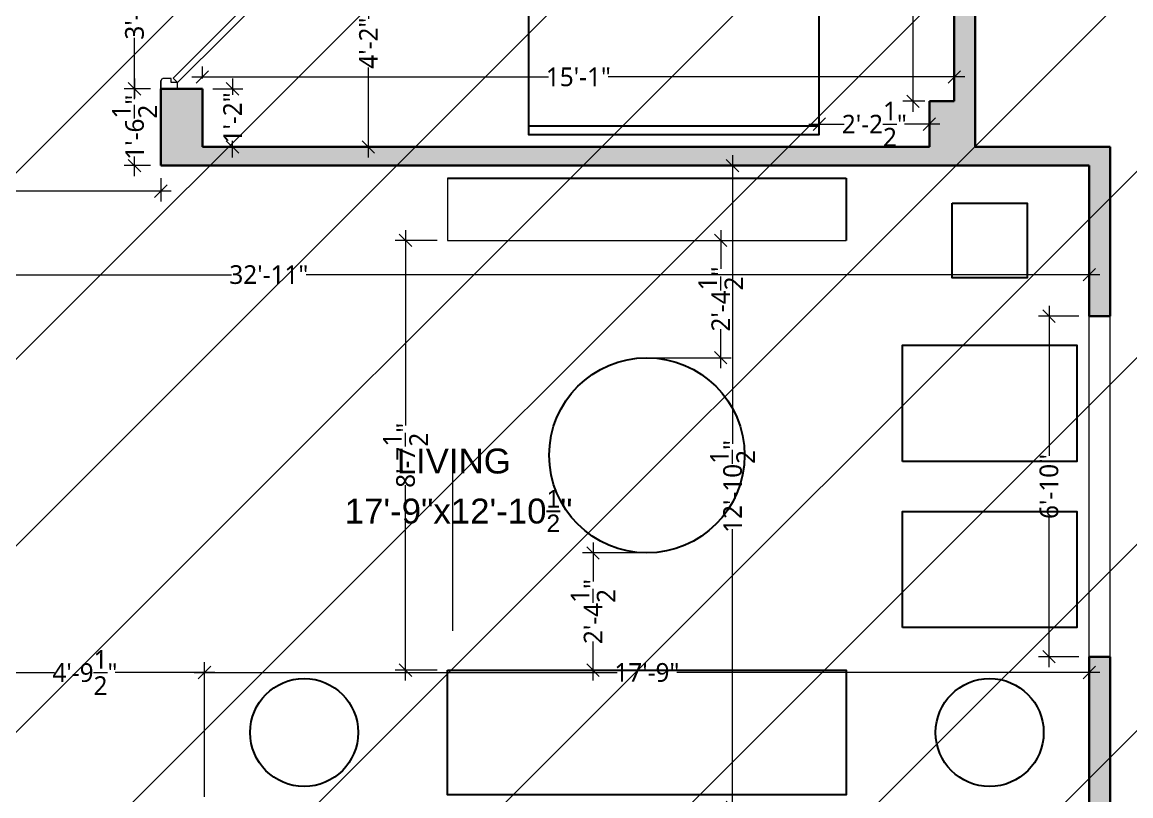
# Model space of a CAD drawing. Header units: inches. Extents: x -179 to 4134, y -2155 to 815.
# Drawn here: x 460.4 to 727.2, y -1621.9 to -1435.6 of the extents above; entities that cross this region are included whole.
import ezdxf

# ---------------------------------------------------------------- set-up
doc = ezdxf.new("R2010")
doc.units = ezdxf.units.IN
doc.header["$LTSCALE"] = 5
doc.linetypes.add('HIDDEN', pattern=[0.375, 0.25, -0.125])
for name, color, linetype, lineweight in [('DIM', 5, 'Continuous', 9), ('doors', 24, 'Continuous', 9), ('Furniture-New', 217, 'Continuous', 5), ('text', 7, 'Continuous', 5), ('wall', 7, 'Continuous', 30), ('wall hatch', 252, 'Continuous', 5), ('window', 162, 'Continuous', 9)]:
    doc.layers.add(name, color=color, linetype=linetype, lineweight=lineweight)
doc.styles.add('irfan', font='trebuc.ttf')
doc.styles.add('KARUN', font='arial.ttf')
doc.dimstyles.new('IRFAN', dxfattribs={"dimtxt": 4.5, "dimasz": 3, "dimexe": 2.5, "dimexo": 2.5, "dimgap": 0.09, "dimtad": 0, "dimdec": 1, "dimzin": 3, "dimdsep": 46, "dimlunit": 4, "dimtxsty": 'irfan', "dimblk": 'OBLIQUE', "dimcen": 2, "dimdle": 2.5, "dimclrd": 251, "dimclre": 251, "dimclrt": 7, "dimadec": 0, "dimazin": 0, "dimtm": 1e-09, "dimtfac": 1, "dimtdec": 1, "dimtofl": 0, "dimtmove": 0, "dimatfit": 3, "dimfxl": 2, "dimtolj": 1, "dimtzin": 0, "dimlwd": 0, "dimlwe": -1, "dimarcsym": 0})

# ---------------------------------------------------------------- blocks, each defined once
blk = doc.blocks.new('d2')
at = {"layer": 'doors'}
blk.add_lwpolyline([(-25.9, 26.27), (-2.56, 2.94), (-1.5, 4), (-24.84, 27.34), (-25.9, 26.27)], dxfattribs=at)
blk.add_lwpolyline([(-36, 0), (-34, 0), (-36, 0), (-36, 4), (-34.5, 4), (-34.5, 2.5), (-33.5, 2.5), (-33.5, 0.5), (-33.62, 0.5), (-33.62, 0.38, -0.414214), (-33.88, 0.12), (-34, 0.12), (-34, 0)], format="xyb", dxfattribs=at)
blk.add_lwpolyline([(0, 4), (-1.5, 4), (-1.5, 2.5), (-2.5, 2.5), (-2.5, 0.5), (-2.38, 0.5), (-2.38, 0.38, 0.414214), (-2.12, 0.12), (-2, 0.12), (-2, 0), (0, 0), (-2, 0), (0, 0), (0, 4)], format="xyb", close=True, dxfattribs=at)
at = {"layer": 'doors', "color": 144, "linetype": 'HIDDEN', "ltscale": 0.5}
blk.add_arc((-1.5, 4), 33.03, 120, 182.6026, dxfattribs=at)
blk = doc.blocks.new('door')
at = {"layer": 'doors', "linetype": 'Continuous'}
blk.add_line((0, 0), (0, 0), dxfattribs=at)
at = {"layer": 'doors', "xscale": -1.166666666666717, "yscale": 1.166666666666717, "zscale": 1.166666666666717, "rotation": 270}
blk.add_blockref('d2', (0, 0), dxfattribs=at)
blk = doc.blocks.new('_Oblique')
at = {"color": 0, "linetype": 'ByBlock', "lineweight": -2}
blk.add_line((-0.5, -0.5), (0.5, 0.5), dxfattribs=at)
blk = doc.blocks.new('*D209')
at = {"layer": 'Defpoints', "color": 0, "ltscale": 0.25, "transparency": 16777216}
for p in [(375.25, -1470.63), (493.75, -1470.63), (493.75, -1476.26)]:
    blk.add_point(p, dxfattribs=at)
at = {"layer": 'DIM', "color": 1, "ltscale": 0.25, "transparency": 16777216}
for p, q in [((375.25, -1473.13), (375.25, -1478.76)), ((493.75, -1473.13), (493.75, -1478.76))]:
    blk.add_line(p, q, dxfattribs=at)
at = {"layer": 'DIM', "color": 251, "lineweight": 0, "ltscale": 0.25, "transparency": 16777216}
for p, q in [((372.75, -1476.26), (425.65, -1476.26)), ((496.25, -1476.26), (443.35, -1476.26))]:
    blk.add_line(p, q, dxfattribs=at)
at = {"layer": 'DIM', "color": 251, "lineweight": 0, "ltscale": 0.25, "transparency": 16777216, "xscale": 3, "yscale": 3, "zscale": 3, "rotation": 180}
blk.add_blockref('_Oblique', (375.25, -1476.26), dxfattribs=at)
at = {"layer": 'DIM', "color": 251, "lineweight": 0, "ltscale": 0.25, "transparency": 16777216, "xscale": 3, "yscale": 3, "zscale": 3}
blk.add_blockref('_Oblique', (493.75, -1476.26), dxfattribs=at)
at = {"layer": 'DIM', "color": 1, "ltscale": 0.25, "transparency": 16777216, "insert": (434.5, -1476.26), "char_height": 4.5, "attachment_point": 5, "style": 'irfan'}
blk.add_mtext('\\A1;9\'-10{\\H1x;\\S1/2;}"', dxfattribs=at)
blk = doc.blocks.new('*D226')
at = {"layer": 'Defpoints', "color": 0, "ltscale": 0.25, "transparency": 16777216}
for p in [(542.96, -1415.63), (542.96, -1465.63), (543.72, -1465.63)]:
    blk.add_point(p, dxfattribs=at)
at = {"layer": 'DIM', "color": 251, "lineweight": 0, "ltscale": 0.25, "transparency": 16777216}
for p, q in [((543.72, -1413.13), (543.72, -1434.8)), ((543.72, -1468.13), (543.72, -1446.46))]:
    blk.add_line(p, q, dxfattribs=at)
at = {"layer": 'DIM', "color": 1, "ltscale": 0.25, "transparency": 16777216}
for p, q in [((545.46, -1415.63), (546.22, -1415.63)), ((545.46, -1465.63), (546.22, -1465.63))]:
    blk.add_line(p, q, dxfattribs=at)
at = {"layer": 'DIM', "color": 251, "lineweight": 0, "ltscale": 0.25, "transparency": 16777216, "xscale": 3, "yscale": 3, "zscale": 3}
for p, rotation in [((543.72, -1415.63), 90), ((543.72, -1465.63), 270)]:
    blk.add_blockref('_Oblique', p, dxfattribs=dict(at, rotation=rotation))
at = {"layer": 'DIM', "color": 1, "ltscale": 0.25, "transparency": 16777216, "insert": (543.72, -1440.63), "char_height": 4.5, "attachment_point": 5, "rotation": 90, "style": 'irfan'}
blk.add_mtext('\\A1;4\'-2"', dxfattribs=at)
blk = doc.blocks.new('*D227')
at = {"layer": 'Defpoints', "color": 0, "ltscale": 0.25, "transparency": 16777216}
for p in [(684.75, -1448.77), (503.75, -1451.63), (684.75, -1451.63)]:
    blk.add_point(p, dxfattribs=at)
at = {"layer": 'DIM', "color": 1, "ltscale": 0.25, "transparency": 16777216}
for p, q in [((503.75, -1449.13), (503.75, -1446.27)), ((684.75, -1449.13), (684.75, -1446.27))]:
    blk.add_line(p, q, dxfattribs=at)
at = {"layer": 'DIM', "color": 251, "lineweight": 0, "ltscale": 0.25, "transparency": 16777216}
for p, q in [((501.25, -1448.77), (587.06, -1448.77)), ((687.25, -1448.77), (601.44, -1448.77))]:
    blk.add_line(p, q, dxfattribs=at)
at = {"layer": 'DIM', "color": 251, "lineweight": 0, "ltscale": 0.25, "transparency": 16777216, "xscale": 3, "yscale": 3, "zscale": 3, "rotation": 180}
blk.add_blockref('_Oblique', (503.75, -1448.77), dxfattribs=at)
at = {"layer": 'DIM', "color": 251, "lineweight": 0, "ltscale": 0.25, "transparency": 16777216, "xscale": 3, "yscale": 3, "zscale": 3}
blk.add_blockref('_Oblique', (684.75, -1448.77), dxfattribs=at)
at = {"layer": 'DIM', "color": 1, "ltscale": 0.25, "transparency": 16777216, "insert": (594.25, -1448.77), "char_height": 4.5, "attachment_point": 5, "style": 'irfan'}
blk.add_mtext('\\A1;15\'-1"', dxfattribs=at)
blk = doc.blocks.new('*D230')
at = {"layer": 'Defpoints', "color": 0, "ltscale": 0.25, "transparency": 16777216}
for p in [(487.42, -1451.63), (493.75, -1451.63), (493.75, -1470.13)]:
    blk.add_point(p, dxfattribs=at)
at = {"layer": 'DIM', "color": 1, "ltscale": 0.25, "transparency": 16777216}
for p, q in [((491.25, -1451.63), (484.92, -1451.63)), ((491.25, -1470.13), (484.92, -1470.13))]:
    blk.add_line(p, q, dxfattribs=at)
at = {"layer": 'DIM', "color": 251, "lineweight": 0, "ltscale": 0.25, "transparency": 16777216}
for p, q in [((487.42, -1449.13), (487.42, -1453.84)), ((487.42, -1472.63), (487.42, -1467.91))]:
    blk.add_line(p, q, dxfattribs=at)
at = {"layer": 'DIM', "color": 251, "lineweight": 0, "ltscale": 0.25, "transparency": 16777216, "xscale": 3, "yscale": 3, "zscale": 3}
for p, rotation in [((487.42, -1451.63), 90), ((487.42, -1470.13), 270)]:
    blk.add_blockref('_Oblique', p, dxfattribs=dict(at, rotation=rotation))
at = {"layer": 'DIM', "color": 1, "ltscale": 0.25, "transparency": 16777216, "insert": (487.42, -1460.88), "char_height": 4.5, "attachment_point": 5, "rotation": 90, "style": 'irfan'}
blk.add_mtext('\\A1;1\'-6{\\H1x;\\S1/2;}"', dxfattribs=at)
blk = doc.blocks.new('*D231')
at = {"layer": 'Defpoints', "color": 0, "ltscale": 0.25, "transparency": 16777216}
for p in [(487.42, -1415.63), (493.75, -1415.63), (493.75, -1451.63)]:
    blk.add_point(p, dxfattribs=at)
at = {"layer": 'DIM', "color": 251, "lineweight": 0, "ltscale": 0.25, "transparency": 16777216}
for p, q in [((487.42, -1413.13), (487.42, -1427.93)), ((487.42, -1454.13), (487.42, -1439.33))]:
    blk.add_line(p, q, dxfattribs=at)
at = {"layer": 'DIM', "color": 1, "ltscale": 0.25, "transparency": 16777216}
for p, q in [((491.25, -1415.63), (484.92, -1415.63)), ((491.25, -1451.63), (484.92, -1451.63))]:
    blk.add_line(p, q, dxfattribs=at)
at = {"layer": 'DIM', "color": 251, "lineweight": 0, "ltscale": 0.25, "transparency": 16777216, "xscale": 3, "yscale": 3, "zscale": 3}
for p, rotation in [((487.42, -1415.63), 90), ((487.42, -1451.63), 270)]:
    blk.add_blockref('_Oblique', p, dxfattribs=dict(at, rotation=rotation))
at = {"layer": 'DIM', "color": 1, "ltscale": 0.25, "transparency": 16777216, "insert": (487.42, -1433.63), "char_height": 4.5, "attachment_point": 5, "rotation": 90, "style": 'irfan'}
blk.add_mtext('\\A1;3\'-0"', dxfattribs=at)
blk = doc.blocks.new('*D198')
at = {"layer": 'Defpoints', "color": 0, "ltscale": 0.25, "transparency": 16777216}
for p in [(322.25, -1496.39), (322.25, -1509.74), (717.25, -1509.74)]:
    blk.add_point(p, dxfattribs=at)
at = {"layer": 'DIM', "color": 1, "ltscale": 0.25, "transparency": 16777216}
for p, q in [((322.25, -1507.24), (322.25, -1493.89)), ((717.25, -1507.24), (717.25, -1493.89))]:
    blk.add_line(p, q, dxfattribs=at)
at = {"layer": 'DIM', "color": 251, "lineweight": 0, "ltscale": 0.25, "transparency": 16777216}
for p, q in [((319.75, -1496.39), (510.79, -1496.39)), ((719.75, -1496.39), (528.71, -1496.39))]:
    blk.add_line(p, q, dxfattribs=at)
at = {"layer": 'DIM', "color": 251, "lineweight": 0, "ltscale": 0.25, "transparency": 16777216, "xscale": 3, "yscale": 3, "zscale": 3, "rotation": 180.0000000000001}
blk.add_blockref('_Oblique', (322.25, -1496.39), dxfattribs=at)
at = {"layer": 'DIM', "color": 251, "lineweight": 0, "ltscale": 0.25, "transparency": 16777216, "xscale": 3, "yscale": 3, "zscale": 3}
blk.add_blockref('_Oblique', (717.25, -1496.39), dxfattribs=at)
at = {"layer": 'DIM', "color": 1, "ltscale": 0.25, "transparency": 16777216, "insert": (519.75, -1496.39), "char_height": 4.5, "attachment_point": 5, "style": 'irfan'}
blk.add_mtext('\\A1;32\'-11"', dxfattribs=at)
blk = doc.blocks.new('*D199')
at = {"layer": 'Defpoints', "color": 0, "ltscale": 0.25, "transparency": 16777216}
for p in [(707.55, -1506.38), (717.25, -1506.38), (717.25, -1588.38)]:
    blk.add_point(p, dxfattribs=at)
at = {"layer": 'DIM', "color": 251, "lineweight": 0, "ltscale": 0.25, "transparency": 16777216}
for p, q in [((707.55, -1503.88), (707.55, -1540.01)), ((707.55, -1590.88), (707.55, -1554.75))]:
    blk.add_line(p, q, dxfattribs=at)
at = {"layer": 'DIM', "color": 1, "ltscale": 0.25, "transparency": 16777216}
for p, q in [((714.75, -1506.38), (705.05, -1506.38)), ((714.75, -1588.38), (705.05, -1588.38))]:
    blk.add_line(p, q, dxfattribs=at)
at = {"layer": 'DIM', "color": 251, "lineweight": 0, "ltscale": 0.25, "transparency": 16777216, "xscale": 3, "yscale": 3, "zscale": 3}
for p, rotation in [((707.55, -1506.38), 90), ((707.55, -1588.38), 270)]:
    blk.add_blockref('_Oblique', p, dxfattribs=dict(at, rotation=rotation))
at = {"layer": 'DIM', "color": 1, "ltscale": 0.25, "transparency": 16777216, "insert": (707.55, -1547.38), "char_height": 4.5, "attachment_point": 5, "rotation": 90, "style": 'irfan'}
blk.add_mtext('\\A1;6\'-10"', dxfattribs=at)
blk = doc.blocks.new('*D200')
at = {"layer": 'Defpoints', "color": 0, "ltscale": 0.25, "transparency": 16777216}
for p in [(674.83, -1384.13), (680.12, -1384.13), (680.12, -1454.63)]:
    blk.add_point(p, dxfattribs=at)
at = {"layer": 'DIM', "color": 251, "lineweight": 0, "ltscale": 0.25, "transparency": 16777216}
for p, q in [((674.83, -1381.63), (674.83, -1410.61)), ((674.83, -1457.13), (674.83, -1428.15))]:
    blk.add_line(p, q, dxfattribs=at)
at = {"layer": 'DIM', "color": 1, "ltscale": 0.25, "transparency": 16777216}
for p, q in [((677.62, -1384.13), (672.33, -1384.13)), ((677.62, -1454.63), (672.33, -1454.63))]:
    blk.add_line(p, q, dxfattribs=at)
at = {"layer": 'DIM', "color": 251, "lineweight": 0, "ltscale": 0.25, "transparency": 16777216, "xscale": 3, "yscale": 3, "zscale": 3}
for p, rotation in [((674.83, -1384.13), 90), ((674.83, -1454.63), 270)]:
    blk.add_blockref('_Oblique', p, dxfattribs=dict(at, rotation=rotation))
at = {"layer": 'DIM', "color": 1, "ltscale": 0.25, "transparency": 16777216, "insert": (674.83, -1419.38), "char_height": 4.5, "attachment_point": 5, "rotation": 90, "style": 'irfan'}
blk.add_mtext('\\A1;5\'-10{\\H1x;\\S1/2;}"', dxfattribs=at)
blk = doc.blocks.new('*D249')
at = {"layer": 'Defpoints', "color": 0, "ltscale": 0.25, "transparency": 16777216}
for p in [(717.25, -1592.19), (504.25, -1624.63), (717.25, -1624.63)]:
    blk.add_point(p, dxfattribs=at)
at = {"layer": 'DIM', "color": 251, "ltscale": 0.25, "transparency": 16777216}
for p, q in [((504.25, -1622.13), (504.25, -1589.69)), ((717.25, -1622.13), (717.25, -1589.69))]:
    blk.add_line(p, q, dxfattribs=at)
at = {"layer": 'DIM', "color": 251, "lineweight": 0, "ltscale": 0.25, "transparency": 16777216}
for p, q in [((501.75, -1592.19), (603.56, -1592.19)), ((719.75, -1592.19), (617.94, -1592.19))]:
    blk.add_line(p, q, dxfattribs=at)
at = {"layer": 'DIM', "color": 251, "lineweight": 0, "ltscale": 0.25, "transparency": 16777216, "xscale": 3, "yscale": 3, "zscale": 3, "rotation": 180}
blk.add_blockref('_Oblique', (504.25, -1592.19), dxfattribs=at)
at = {"layer": 'DIM', "color": 251, "lineweight": 0, "ltscale": 0.25, "transparency": 16777216, "xscale": 3, "yscale": 3, "zscale": 3}
blk.add_blockref('_Oblique', (717.25, -1592.19), dxfattribs=at)
at = {"layer": 'DIM', "color": 7, "ltscale": 0.25, "transparency": 16777216, "insert": (610.75, -1592.19), "char_height": 4.5, "attachment_point": 5, "style": 'irfan'}
blk.add_mtext('\\A1;17\'-9"', dxfattribs=at)
blk = doc.blocks.new('*D250')
at = {"layer": 'Defpoints', "color": 0, "ltscale": 0.25, "transparency": 16777216}
for p in [(717.25, -1470.13), (631.37, -1624.63), (717.25, -1624.63)]:
    blk.add_point(p, dxfattribs=at)
at = {"layer": 'DIM', "color": 251, "lineweight": 0, "ltscale": 0.25, "transparency": 16777216}
for p, q in [((631.37, -1467.63), (631.37, -1537.09)), ((631.37, -1627.13), (631.37, -1557.67))]:
    blk.add_line(p, q, dxfattribs=at)
at = {"layer": 'DIM', "color": 251, "ltscale": 0.25, "transparency": 16777216}
for p, q in [((714.75, -1470.13), (628.87, -1470.13)), ((714.75, -1624.63), (628.87, -1624.63))]:
    blk.add_line(p, q, dxfattribs=at)
at = {"layer": 'DIM', "color": 251, "lineweight": 0, "ltscale": 0.25, "transparency": 16777216, "xscale": 3, "yscale": 3, "zscale": 3}
for p, rotation in [((631.37, -1470.13), 90), ((631.37, -1624.63), 270)]:
    blk.add_blockref('_Oblique', p, dxfattribs=dict(at, rotation=rotation))
at = {"layer": 'DIM', "color": 7, "ltscale": 0.25, "transparency": 16777216, "insert": (631.37, -1547.38), "char_height": 4.5, "attachment_point": 5, "rotation": 90, "style": 'irfan'}
blk.add_mtext('\\A1;12\'-10{\\H1x;\\S1/2;}"', dxfattribs=at)
blk = doc.blocks.new('*D251')
at = {"layer": 'Defpoints', "color": 0, "ltscale": 0.25, "transparency": 16777216}
for p in [(504.25, -1592.19), (446.71, -1602.65), (504.25, -1624.63)]:
    blk.add_point(p, dxfattribs=at)
at = {"layer": 'DIM', "color": 251, "ltscale": 0.25, "transparency": 16777216}
for p, q in [((446.71, -1600.15), (446.71, -1589.69)), ((504.25, -1622.13), (504.25, -1589.69))]:
    blk.add_line(p, q, dxfattribs=at)
at = {"layer": 'DIM', "color": 251, "lineweight": 0, "ltscale": 0.25, "transparency": 16777216}
for p, q in [((444.21, -1592.19), (468.18, -1592.19)), ((506.75, -1592.19), (482.78, -1592.19))]:
    blk.add_line(p, q, dxfattribs=at)
at = {"layer": 'DIM', "color": 251, "lineweight": 0, "ltscale": 0.25, "transparency": 16777216, "xscale": 3, "yscale": 3, "zscale": 3, "rotation": 180}
blk.add_blockref('_Oblique', (446.71, -1592.19), dxfattribs=at)
at = {"layer": 'DIM', "color": 251, "lineweight": 0, "ltscale": 0.25, "transparency": 16777216, "xscale": 3, "yscale": 3, "zscale": 3}
blk.add_blockref('_Oblique', (504.25, -1592.19), dxfattribs=at)
at = {"layer": 'DIM', "color": 7, "ltscale": 0.25, "transparency": 16777216, "insert": (475.48, -1592.19), "char_height": 4.5, "attachment_point": 5, "style": 'irfan'}
blk.add_mtext('\\A1;4\'-9{\\H1x;\\S1/2;}"', dxfattribs=at)
blk = doc.blocks.new('*D267')
at = {"layer": 'Defpoints', "color": 0, "ltscale": 0.25, "transparency": 16777216}
for p in [(562.75, -1488.13), (552.65, -1591.63), (562.75, -1591.63)]:
    blk.add_point(p, dxfattribs=at)
at = {"layer": 'Furniture-New', "color": 251, "lineweight": 0, "ltscale": 0.25, "transparency": 16777216}
for p, q in [((552.65, -1485.63), (552.65, -1532.67)), ((552.65, -1594.13), (552.65, -1547.08))]:
    blk.add_line(p, q, dxfattribs=at)
at = {"layer": 'Furniture-New', "color": 251, "ltscale": 0.25, "transparency": 16777216}
for p, q in [((560.25, -1488.13), (550.15, -1488.13)), ((560.25, -1591.63), (550.15, -1591.63))]:
    blk.add_line(p, q, dxfattribs=at)
at = {"layer": 'Furniture-New', "color": 251, "lineweight": 0, "ltscale": 0.25, "transparency": 16777216, "xscale": 3, "yscale": 3, "zscale": 3}
for p, rotation in [((552.65, -1488.13), 90), ((552.65, -1591.63), 270)]:
    blk.add_blockref('_Oblique', p, dxfattribs=dict(at, rotation=rotation))
at = {"layer": 'Furniture-New', "color": 7, "ltscale": 0.25, "transparency": 16777216, "insert": (552.65, -1539.88), "char_height": 4.5, "attachment_point": 5, "rotation": 90, "style": 'irfan'}
blk.add_mtext('\\A1;8\'-7{\\H1x;\\S1/2;}"', dxfattribs=at)
blk = doc.blocks.new('*D271')
at = {"layer": 'Defpoints', "color": 0, "ltscale": 0.25, "transparency": 16777216}
for p in [(678.75, -1460.13), (652.25, -1462.63), (678.75, -1462.63)]:
    blk.add_point(p, dxfattribs=at)
at = {"layer": 'Furniture-New', "color": 251, "ltscale": 0.25, "transparency": 16777216}
for p, q in [((652.25, -1460.13), (652.25, -1457.63)), ((678.75, -1460.13), (678.75, -1457.63))]:
    blk.add_line(p, q, dxfattribs=at)
at = {"layer": 'Furniture-New', "color": 251, "lineweight": 0, "ltscale": 0.25, "transparency": 16777216}
for p, q in [((649.75, -1460.13), (658.25, -1460.13)), ((681.25, -1460.13), (672.75, -1460.13))]:
    blk.add_line(p, q, dxfattribs=at)
at = {"layer": 'Furniture-New', "color": 251, "lineweight": 0, "ltscale": 0.25, "transparency": 16777216, "xscale": 3, "yscale": 3, "zscale": 3, "rotation": 180}
blk.add_blockref('_Oblique', (652.25, -1460.13), dxfattribs=at)
at = {"layer": 'Furniture-New', "color": 251, "lineweight": 0, "ltscale": 0.25, "transparency": 16777216, "xscale": 3, "yscale": 3, "zscale": 3}
blk.add_blockref('_Oblique', (678.75, -1460.13), dxfattribs=at)
at = {"layer": 'Furniture-New', "color": 7, "ltscale": 0.25, "transparency": 16777216, "insert": (665.5, -1460.13), "char_height": 4.5, "attachment_point": 5, "style": 'irfan'}
blk.add_mtext('\\A1;2\'-2{\\H1x;\\S1/2;}"', dxfattribs=at)
blk = doc.blocks.new('*D272')
at = {"layer": 'Defpoints', "color": 0, "ltscale": 0.25, "transparency": 16777216}
for p in [(503.75, -1451.63), (503.75, -1465.63), (511.01, -1465.63)]:
    blk.add_point(p, dxfattribs=at)
at = {"layer": 'Furniture-New', "color": 251, "ltscale": 0.25, "transparency": 16777216}
for p, q in [((506.25, -1451.63), (513.51, -1451.63)), ((506.25, -1465.63), (513.51, -1465.63))]:
    blk.add_line(p, q, dxfattribs=at)
at = {"layer": 'Furniture-New', "color": 251, "lineweight": 0, "ltscale": 0.25, "transparency": 16777216}
for p, q in [((511.01, -1449.13), (511.01, -1453.06)), ((511.01, -1468.13), (511.01, -1464.19))]:
    blk.add_line(p, q, dxfattribs=at)
at = {"layer": 'Furniture-New', "color": 251, "lineweight": 0, "ltscale": 0.25, "transparency": 16777216, "xscale": 3, "yscale": 3, "zscale": 3}
for p, rotation in [((511.01, -1451.63), 90), ((511.01, -1465.63), 270)]:
    blk.add_blockref('_Oblique', p, dxfattribs=dict(at, rotation=rotation))
at = {"layer": 'Furniture-New', "color": 7, "ltscale": 0.25, "transparency": 16777216, "insert": (511.01, -1458.63), "char_height": 4.5, "attachment_point": 5, "rotation": 90, "style": 'irfan'}
blk.add_mtext('\\A1;1\'-2"', dxfattribs=at)
blk = doc.blocks.new('*D273')
at = {"layer": 'Defpoints', "color": 0, "ltscale": 0.25, "transparency": 16777216}
for p in [(610.75, -1488.13), (628.52, -1488.13), (610.75, -1516.38)]:
    blk.add_point(p, dxfattribs=at)
at = {"layer": 'Furniture-New', "color": 251, "lineweight": 0, "ltscale": 0.25, "transparency": 16777216}
for p, q in [((628.52, -1485.63), (628.52, -1495)), ((628.52, -1518.88), (628.52, -1509.5))]:
    blk.add_line(p, q, dxfattribs=at)
at = {"layer": 'Furniture-New', "color": 251, "ltscale": 0.25, "transparency": 16777216}
for p, q in [((613.25, -1488.13), (631.02, -1488.13)), ((613.25, -1516.38), (631.02, -1516.38))]:
    blk.add_line(p, q, dxfattribs=at)
at = {"layer": 'Furniture-New', "color": 251, "lineweight": 0, "ltscale": 0.25, "transparency": 16777216, "xscale": 3, "yscale": 3, "zscale": 3}
for p, rotation in [((628.52, -1488.13), 90), ((628.52, -1516.38), 270)]:
    blk.add_blockref('_Oblique', p, dxfattribs=dict(at, rotation=rotation))
at = {"layer": 'Furniture-New', "color": 7, "ltscale": 0.25, "transparency": 16777216, "insert": (628.52, -1502.25), "char_height": 4.5, "attachment_point": 5, "rotation": 90, "style": 'irfan'}
blk.add_mtext('\\A1;2\'-4{\\H1x;\\S1/2;}"', dxfattribs=at)
blk = doc.blocks.new('*D274')
at = {"layer": 'Defpoints', "color": 0, "ltscale": 0.25, "transparency": 16777216}
for p in [(610.75, -1563.38), (597.79, -1591.63), (610.75, -1591.63)]:
    blk.add_point(p, dxfattribs=at)
at = {"layer": 'Furniture-New', "color": 251, "lineweight": 0, "ltscale": 0.25, "transparency": 16777216}
for p, q in [((597.79, -1560.88), (597.79, -1570.25)), ((597.79, -1594.13), (597.79, -1584.75))]:
    blk.add_line(p, q, dxfattribs=at)
at = {"layer": 'Furniture-New', "color": 251, "ltscale": 0.25, "transparency": 16777216}
for p, q in [((608.25, -1563.38), (595.29, -1563.38)), ((608.25, -1591.63), (595.29, -1591.63))]:
    blk.add_line(p, q, dxfattribs=at)
at = {"layer": 'Furniture-New', "color": 251, "lineweight": 0, "ltscale": 0.25, "transparency": 16777216, "xscale": 3, "yscale": 3, "zscale": 3}
for p, rotation in [((597.79, -1563.38), 90), ((597.79, -1591.63), 270)]:
    blk.add_blockref('_Oblique', p, dxfattribs=dict(at, rotation=rotation))
at = {"layer": 'Furniture-New', "color": 7, "ltscale": 0.25, "transparency": 16777216, "insert": (597.79, -1577.5), "char_height": 4.5, "attachment_point": 5, "rotation": 90, "style": 'irfan'}
blk.add_mtext('\\A1;2\'-4{\\H1x;\\S1/2;}"', dxfattribs=at)

msp = doc.modelspace()

# ---------------------------------------------------------------- hatches: boundary and pattern name
at = {"lineweight": 15, "ltscale": 0.25, "transparency": 33554687}
h = msp.add_hatch(dxfattribs=at)
h.set_pattern_fill('ANSI31', color=256, scale=10)
h.paths.add_polyline_path([(-179.41, 814.5), (2097.9, 814.5), (2097.9, -2154.98), (-179.41, -2154.98)])
at = {"layer": 'wall hatch', "ltscale": 0.25}
h = msp.add_hatch(color=256, dxfattribs=at)
h.dxf.hatch_style = 1
h.paths.add_polyline_path([(503.75, -1451.63), (498.75, -1451.63), (493.75, -1451.63), (493.75, -1470.13), (626.75, -1470.13), (717.25, -1470.13), (717.25, -1500.38), (717.25, -1506.38), (722.25, -1506.38), (722.25, -1465.63), (689.75, -1465.63), (689.75, -1416.88), (684.75, -1416.88), (684.75, -1454.63), (678.75, -1454.63), (678.75, -1465.63), (503.75, -1465.63)])
h = msp.add_hatch(color=256, dxfattribs=at)
h.dxf.hatch_style = 1
h.paths.add_polyline_path([(689.75, -1629.13), (722.25, -1629.13), (722.25, -1588.38), (717.25, -1588.38), (717.25, -1594.38), (717.25, -1624.63), (631.75, -1624.63), (626.75, -1624.63), (514.25, -1624.63), (514.25, -1629.13), (671.75, -1629.13), (671.75, -1634.13), (684.75, -1634.13), (684.75, -1670.63), (689.75, -1670.63)])

# ---------------------------------------------------------------- linework, layer by layer
at = {"layer": 'Furniture-New', "lineweight": -2, "ltscale": 0.25}
for p, q in [((555.75, -1465.63), (678.75, -1465.63)), ((504.25, -1470.13), (717.25, -1470.13)), ((562.75, -1473.13), (658.75, -1473.13)), ((658.75, -1473.13), (658.75, -1488.13))]:
    msp.add_line(p, q, dxfattribs=at)
at = {"layer": 'Furniture-New', "ltscale": 0.25}
for p, q in [((562.75, -1473.13), (562.75, -1488.13)), ((562.75, -1488.13), (658.75, -1488.13))]:
    msp.add_line(p, q, dxfattribs=at)
at = {"layer": 'Furniture-New', "lineweight": -2, "ltscale": 0.25}
for points in [[(652.25, -1460.63), (652.25, -1376.63), (582.25, -1376.63), (582.25, -1460.63)], [(617.25, -1462.63), (652.25, -1462.63), (652.25, -1460.63), (582.25, -1460.63), (582.25, -1462.63), (617.25, -1462.63)], [(684.25, -1479.13), (702.25, -1479.13), (702.25, -1497.13), (684.25, -1497.13), (684.25, -1479.13)], [(672.25, -1541.38), (672.25, -1513.38), (714.25, -1513.38), (714.25, -1541.38), (672.25, -1541.38)], [(672.25, -1581.38), (672.25, -1553.38), (714.25, -1553.38), (714.25, -1581.38), (672.25, -1581.38)], [(562.75, -1591.63), (658.75, -1591.63), (658.75, -1621.63), (562.75, -1621.63), (562.75, -1591.63)]]:
    msp.add_lwpolyline(points, dxfattribs=at)
for centre, radius in [((610.75, -1539.88), 23.5), ((528.25, -1606.63), 13), ((693.25, -1606.63), 13)]:
    msp.add_circle(centre, radius, dxfattribs=at)
at = {"layer": 'wall', "ltscale": 0.25}
for p, q in [((684.75, -1454.63), (684.75, -1416.88)), ((689.75, -1465.63), (689.75, -1416.88)), ((498.75, -1451.63), (493.75, -1451.63)), ((493.75, -1470.13), (493.75, -1451.63)), ((503.75, -1451.63), (498.75, -1451.63)), ((503.75, -1465.63), (503.75, -1451.63)), ((684.75, -1454.63), (678.75, -1454.63)), ((678.75, -1465.63), (678.75, -1454.63)), ((678.75, -1465.63), (503.75, -1465.63)), ((722.25, -1465.63), (689.75, -1465.63)), ((722.25, -1506.38), (722.25, -1465.63)), ((626.75, -1470.13), (493.75, -1470.13)), ((717.25, -1470.13), (626.75, -1470.13)), ((717.25, -1500.38), (717.25, -1470.13)), ((717.25, -1506.38), (717.25, -1500.38)), ((722.25, -1506.38), (717.25, -1506.38)), ((717.25, -1594.38), (717.25, -1588.38)), ((722.25, -1588.38), (717.25, -1588.38)), ((722.25, -1629.13), (722.25, -1588.38)), ((717.25, -1624.63), (717.25, -1594.38))]:
    msp.add_line(p, q, dxfattribs=at)
at = {"layer": 'wall', "color": 152, "lineweight": 9, "ltscale": 0.25, "true_color": 0x2776bb}
msp.add_line((564, -1582.12), (564, -1542.56), dxfattribs=at)
at = {"layer": 'window', "color": 7, "ltscale": 0.25}
for p, q in [((717.25, -1588.38), (717.25, -1506.38)), ((722.25, -1588.38), (722.25, -1506.38))]:
    msp.add_line(p, q, dxfattribs=at)

# ---------------------------------------------------------------- block references
at = {"layer": 'doors', "linetype": 'ByBlock', "lineweight": 0, "xscale": -0.8571428571562606, "yscale": 0.8571428571562606, "zscale": 0.8571428571562606, "rotation": 180}
msp.add_blockref('door', (493.75, -1451.63), dxfattribs=at)

# ---------------------------------------------------------------- texts
at = {"layer": 'text', "lineweight": 25, "insert": (597.09, -1558.34), "char_height": 6, "width": 63.3424, "attachment_point": 9, "style": 'KARUN'}
msp.add_mtext('\\A1;\\pxqc;LIVING  17\'-9"x12\'-10{\\H0.7x;\\S1/2;\\H1.4286x;" }', dxfattribs=at)

# ---------------------------------------------------------------- dimensions: what is measured, and where the dimension line sits
at = {"layer": 'DIM', "ltscale": 0.25}
for p1, p2, distance, picture, middle in [((680.12, -1454.63), (680.12, -1384.13), 5.3, '*D200', (674.83, -1419.38)), ((542.96, -1415.63), (542.96, -1465.63), 0.77, '*D226', (543.72, -1440.63)), ((503.75, -1451.63), (684.75, -1451.63), 2.86, '*D227', (594.25, -1448.77)), ((493.75, -1470.13), (493.75, -1451.63), 6.33, '*D230', (487.42, -1460.88)), ((375.25, -1470.63), (493.75, -1470.63), -5.63, '*D209', (434.5, -1476.26)), ((717.25, -1588.38), (717.25, -1506.38), 9.7, '*D199', (707.55, -1547.38))]:
    dim = msp.add_aligned_dim(p1=p1, p2=p2, distance=distance, dimstyle='IRFAN', override={"dimpost": '\\X', "dimclre": 1, "dimclrt": 1}, dxfattribs=at)
    dim.commit()
    dim.dimension.update_dxf_attribs({"geometry": picture, "text_midpoint": middle})
dim = msp.add_linear_dim(base=(487.42, -1415.63), p1=(493.75, -1451.63), p2=(493.75, -1415.63), angle=270, dimstyle='IRFAN', override={"dimpost": '\\X', "dimclre": 1, "dimclrt": 1, "dimtmove": 1}, dxfattribs=at)
dim.commit()
dim.dimension.update_dxf_attribs({"geometry": '*D231', "text_midpoint": (487.42, -1433.63)})
at = {"layer": 'DIM', "color": 25, "ltscale": 0.25}
dim = msp.add_linear_dim(base=(631.37, -1624.63), p1=(717.25, -1470.13), p2=(717.25, -1624.63), angle=90, dimstyle='IRFAN', override={"dimpost": '\\X'}, dxfattribs=at)
dim.commit()
dim.dimension.update_dxf_attribs({"geometry": '*D250', "text_midpoint": (631.37, -1547.38)})
at = {"layer": 'DIM', "ltscale": 0.25}
dim = msp.add_linear_dim(base=(322.25, -1496.39), p1=(717.25, -1509.74), p2=(322.25, -1509.74), angle=180, dimstyle='IRFAN', override={"dimpost": '\\X', "dimclre": 1, "dimclrt": 1}, dxfattribs=at)
dim.commit()
dim.dimension.update_dxf_attribs({"geometry": '*D198', "text_midpoint": (519.75, -1496.39), "dimtype": 161})
at = {"layer": 'DIM', "color": 25, "ltscale": 0.25}
for base, p1, p2, picture, middle in [((504.25, -1592.19), (446.71, -1602.65), (504.25, -1624.63), '*D251', (475.48, -1592.19)), ((717.25, -1592.19), (504.25, -1624.63), (717.25, -1624.63), '*D249', (610.75, -1592.19))]:
    dim = msp.add_linear_dim(base=base, p1=p1, p2=p2, dimstyle='IRFAN', override={"dimpost": '\\X'}, dxfattribs=at)
    dim.commit()
    dim.dimension.update_dxf_attribs({"geometry": picture, "text_midpoint": middle})
at = {"layer": 'Furniture-New', "ltscale": 0.25}
for base, p1, p2, picture, middle in [((511.01, -1465.63), (503.75, -1451.63), (503.75, -1465.63), '*D272', (511.01, -1458.63)), ((552.65, -1591.63), (562.75, -1488.13), (562.75, -1591.63), '*D267', (552.65, -1539.88)), ((628.52328577, -1488.12773916), (610.75035673, -1516.37773916), (610.75035673, -1488.12773916), '*D273', (628.52328577, -1502.25273916))]:
    dim = msp.add_linear_dim(base=base, p1=p1, p2=p2, angle=90, dimstyle='IRFAN', override={"dimpost": '\\X'}, dxfattribs=at)
    dim.commit()
    dim.dimension.update_dxf_attribs({"geometry": picture, "text_midpoint": middle})
dim = msp.add_linear_dim(base=(678.75, -1460.13), p1=(652.25, -1462.63), p2=(678.75, -1462.63), dimstyle='IRFAN', override={"dimpost": '\\X'}, dxfattribs=at)
dim.commit()
dim.dimension.update_dxf_attribs({"geometry": '*D271', "text_midpoint": (665.5, -1460.13)})
dim = msp.add_linear_dim(base=(597.7891939, -1591.62773916), p1=(610.75035673, -1563.37773916), p2=(610.75035673, -1591.62773916), angle=90, dimstyle='IRFAN', override={"dimpost": '\\X'}, dxfattribs=at)
dim.commit()
dim.dimension.update_dxf_attribs({"geometry": '*D274', "text_midpoint": (597.7891939, -1577.50273916), "dimtype": 160})

doc.saveas('drawing.dxf')
